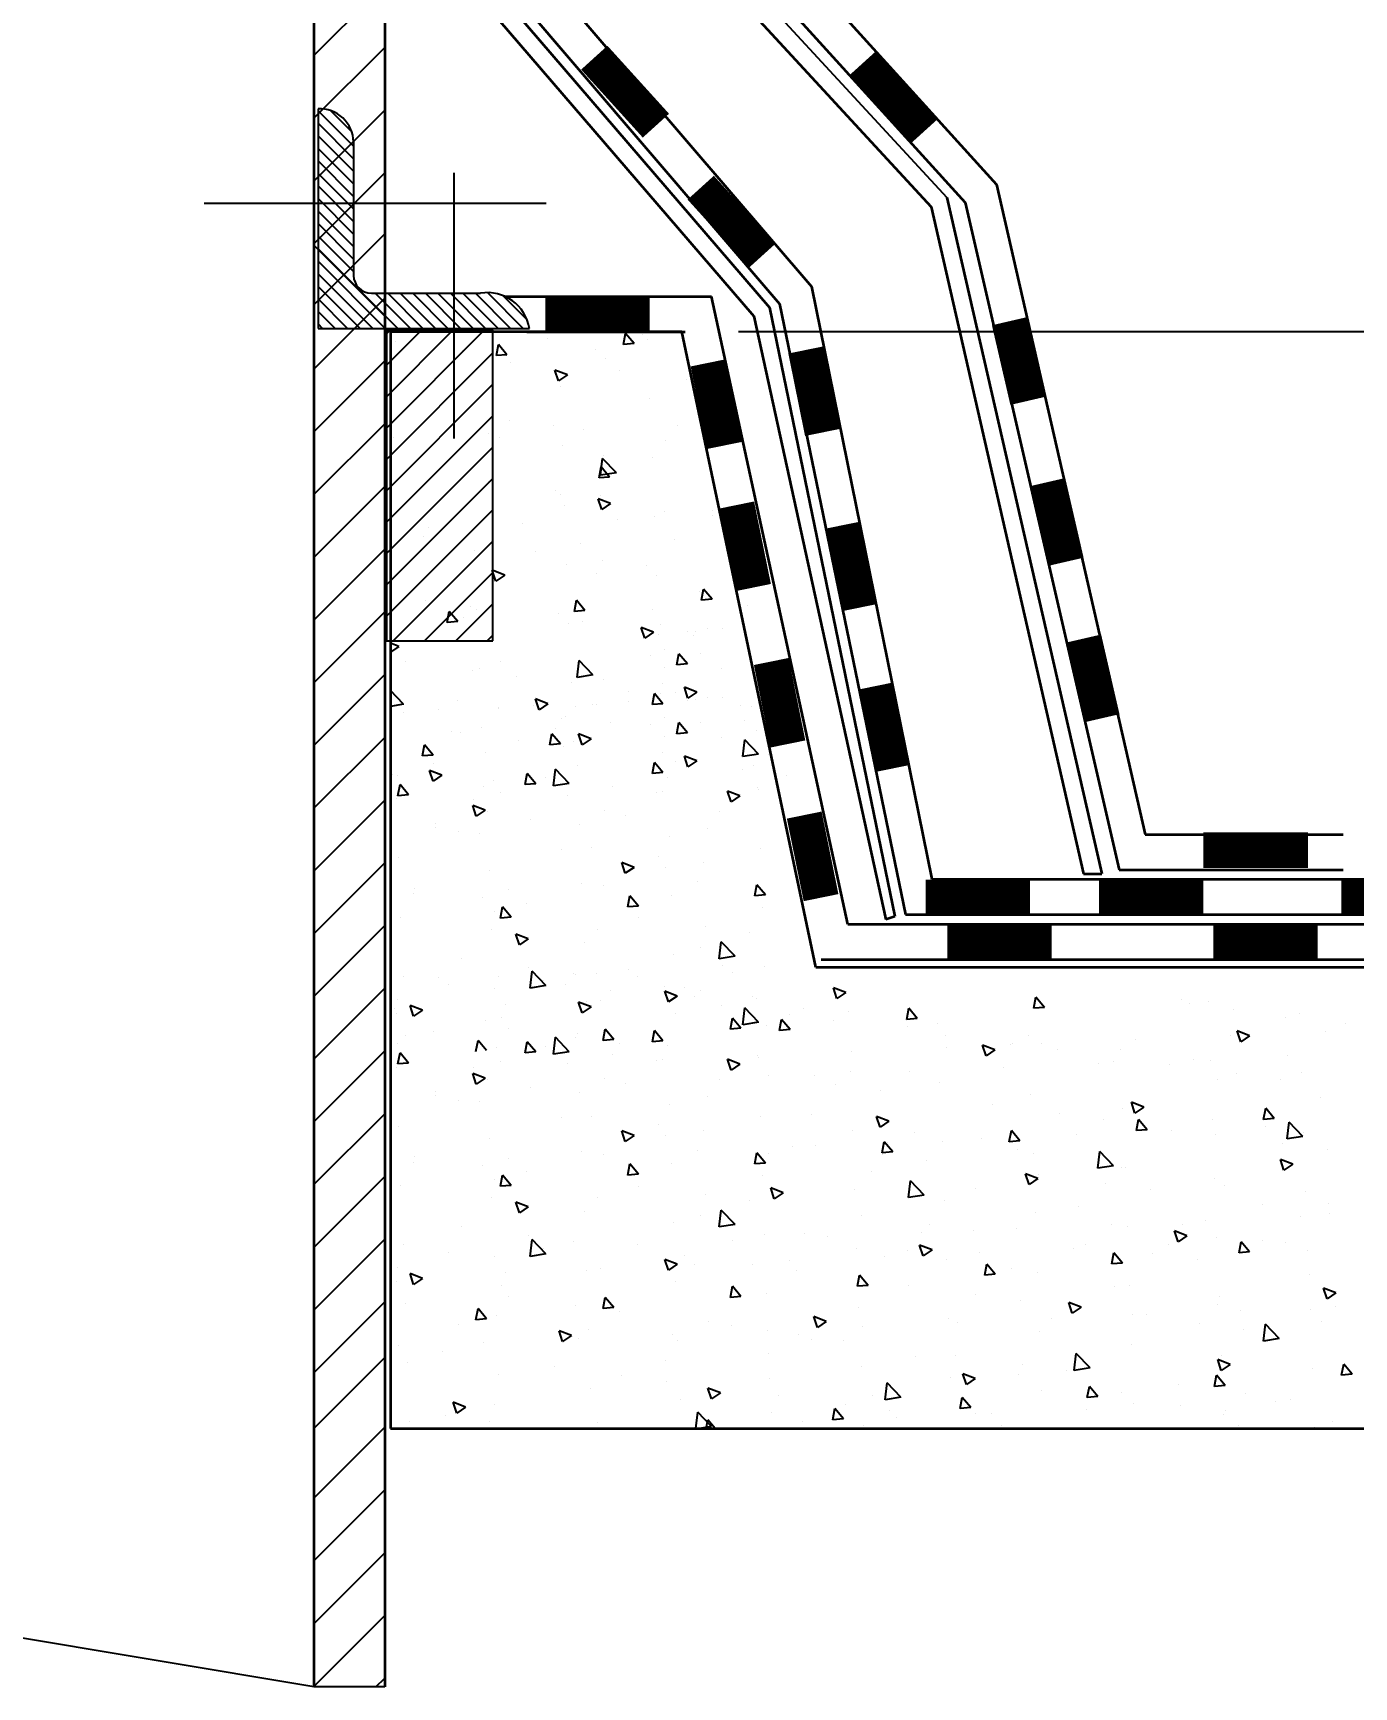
# Model space of a CAD drawing. Extents: x -730 to 2784, y 160 to 852.
# Drawn here: x -705.122 to -703.669, y 230.903 to 232.722 of the extents above; entities that cross this region are included whole.
import ezdxf

# ---------------------------------------------------------------- set-up
doc = ezdxf.new("R2010")
doc.units = 0
doc.header["$MEASUREMENT"] = 0
doc.header["$PDMODE"] = 34
doc.header["$PDSIZE"] = 0.4
doc.linetypes.add('CENTER', pattern=[50.8, 31.75, -6.35, 6.35, -6.35])
doc.layers.add('3', color=3, linetype='Continuous', lineweight=25)
doc.layers.add('5', color=5, linetype='Continuous', lineweight=35)
doc.layers.add('Duct', color=4, linetype='Continuous')
doc.layers.add('Text', color=42, linetype='Continuous')
doc.styles.get("Standard").update_dxf_attribs({"font": 'TIMES.TTF'})
doc.dimstyles.get("Standard").update_dxf_attribs({"dimtxt": 0.8, "dimasz": 0.18, "dimexe": 0.18, "dimexo": 0.0625, "dimgap": 0.09, "dimtad": 0, "dimzin": 0, "dimdsep": 46, "dimtxsty": 'Standard', "dimcen": 0.09, "dimadec": 4, "dimazin": 0, "dimtfac": 1, "dimtofl": 0, "dimtmove": 0, "dimatfit": 3, "dimfxl": 1, "dimtolj": 1, "dimtzin": 0, "dimarcsym": 0})

# ---------------------------------------------------------------- blocks, each defined once
blk = doc.blocks.new('*X241')
at = {"color": 0}
for p, q in [((471.437, 168.795), (472.437, 169.795)), ((471.49, 169.202), (472.087, 169.798)), ((471.437, 168.441), (472.437, 169.441)), ((471.437, 168.088), (472.437, 169.088)), ((471.437, 167.734), (472.437, 168.734)), ((471.437, 167.381), (472.437, 168.381)), ((471.437, 167.027), (472.437, 168.027)), ((471.437, 166.674), (472.437, 167.674)), ((471.437, 166.32), (472.437, 167.32)), ((471.437, 165.967), (472.437, 166.967)), ((471.437, 165.613), (472.437, 166.613)), ((471.437, 165.259), (472.437, 166.259)), ((470.183, 163.652), (472.437, 165.906)), ((470.536, 163.652), (472.437, 165.552)), ((470.89, 163.652), (472.437, 165.199)), ((466.548, 163.906), (467.224, 164.582)), ((466.647, 163.652), (467.647, 164.652)), ((467.001, 163.652), (468.001, 164.652)), ((467.354, 163.652), (468.354, 164.652)), ((467.708, 163.652), (468.708, 164.652)), ((468.061, 163.652), (469.061, 164.652)), ((468.415, 163.652), (469.415, 164.652)), ((468.768, 163.652), (469.768, 164.652)), ((469.122, 163.652), (470.122, 164.652)), ((469.475, 163.652), (470.475, 164.652)), ((469.829, 163.652), (470.829, 164.652)), ((471.243, 163.652), (472.437, 164.845)), ((471.597, 163.652), (472.437, 164.492)), ((471.95, 163.652), (472.437, 164.138)), ((472.304, 163.652), (472.437, 163.785))]:
    blk.add_line(p, q, dxfattribs=at)
blk = doc.blocks.new('*D281')
at = {"color": 0, "lineweight": -2}
for p, q in [((-704.3462, 232.3937), (-702.9938, 232.3937)), ((-703.1738, 232.2137), (-703.1738, 231.8745)), ((-704.1985, 231.6945), (-702.9938, 231.6945))]:
    blk.add_line(p, q, dxfattribs=at)
at = {"color": 0}
for points in [[(-703.2038, 232.2137), (-703.1438, 232.2137), (-703.1738, 232.3937)], [(-703.2038, 231.8745), (-703.1438, 231.8745), (-703.1738, 231.6945)]]:
    blk.add_solid(points, dxfattribs=at)
at = {"layer": 'DEFPOINTS', "color": 0}
for p in [(-704.4087, 232.3937), (-704.261, 231.6945), (-703.1738, 231.6945)]:
    blk.add_point(p, dxfattribs=at)
blk = doc.blocks.new('*X240')
at = {"color": 0}
for p, q in [((431.252, 160.784), (434.063, 163.595)), ((431.252, 161.668), (433.179, 163.595)), ((431.252, 162.551), (432.295, 163.595)), ((431.252, 163.435), (431.411, 163.595)), ((431.947, 160.594), (434.947, 163.595)), ((432.831, 160.594), (435.831, 163.595)), ((433.714, 160.594), (436.715, 163.595)), ((434.598, 160.594), (437.598, 163.595)), ((435.482, 160.594), (438.482, 163.595)), ((436.366, 160.594), (439.366, 163.595)), ((437.25, 160.594), (439.997, 163.342)), ((438.134, 160.594), (439.997, 162.458)), ((439.018, 160.594), (439.997, 161.574)), ((439.902, 160.594), (439.997, 160.69))]:
    blk.add_line(p, q, dxfattribs=at)

msp = doc.modelspace()

# ---------------------------------------------------------------- linework, layer by layer
at = {"color": 0}
for p, q in [((-704.8135, 232.6971), (-704.7354, 232.7752)), ((-704.8135, 232.6282), (-704.7354, 232.7062)), ((-704.8135, 232.5592), (-704.7354, 232.6372)), ((-704.8135, 232.4902), (-704.7354, 232.5682)), ((-704.8135, 232.4231), (-704.7354, 232.5011)), ((-704.7354, 232.4107), (-704.8135, 232.4887)), ((-704.8135, 232.3522), (-704.7354, 232.4303)), ((-704.7237, 232.383), (-704.7237, 232.383)), ((-704.6602, 232.3813), (-704.6602, 232.3813)), ((-704.6126, 232.3672), (-704.6104, 232.3794)), ((-704.601, 232.3682), (-704.6104, 232.3794)), ((-704.556, 232.3857), (-704.556, 232.3857)), ((-704.4727, 232.3794), (-704.4704, 232.3917)), ((-704.461, 232.3804), (-704.4727, 232.3794)), ((-704.461, 232.3804), (-704.4704, 232.3917)), ((-704.4519, 232.3901), (-704.4519, 232.3901)), ((-704.4461, 232.3853), (-704.4461, 232.3853)), ((-704.8135, 232.2833), (-704.7354, 232.3613)), ((-704.6498, 232.3733), (-704.6498, 232.3733)), ((-704.601, 232.3682), (-704.6126, 232.3672)), ((-704.601, 232.3669), (-704.601, 232.3669)), ((-704.5032, 232.3743), (-704.5032, 232.3743)), ((-704.493, 232.3639), (-704.493, 232.3639)), ((-704.7013, 232.3551), (-704.7013, 232.3551)), ((-704.5972, 232.3595), (-704.5972, 232.3595)), ((-704.5345, 232.3459), (-704.5482, 232.3512)), ((-704.5442, 232.3394), (-704.5482, 232.3512)), ((-704.5345, 232.3459), (-704.5442, 232.3394)), ((-704.4777, 232.3506), (-704.4777, 232.3506)), ((-704.5423, 232.3328), (-704.5423, 232.3328)), ((-704.4039, 232.3409), (-704.4039, 232.3409)), ((-704.4437, 232.3203), (-704.4437, 232.3203)), ((-704.8135, 232.2143), (-704.7354, 232.2923)), ((-704.5985, 232.2963), (-704.5985, 232.2963)), ((-704.5496, 232.2899), (-704.5496, 232.2899)), ((-704.413, 232.2909), (-704.413, 232.2909)), ((-704.7255, 232.2777), (-704.7255, 232.2777)), ((-704.6213, 232.2821), (-704.6213, 232.2821)), ((-704.6089, 232.2774), (-704.6089, 232.2774)), ((-704.5172, 232.2865), (-704.5172, 232.2865)), ((-704.4264, 232.2737), (-704.4264, 232.2737)), ((-704.3755, 232.2796), (-704.3803, 232.2764)), ((-704.5399, 232.2679), (-704.5399, 232.2679)), ((-704.498, 232.2356), (-704.4958, 232.2542)), ((-704.4806, 232.2383), (-704.4958, 232.2542)), ((-704.4951, 232.2579), (-704.4951, 232.2579)), ((-704.4414, 232.2554), (-704.4414, 232.2554)), ((-704.4997, 232.2327), (-704.4975, 232.2449)), ((-704.4881, 232.2337), (-704.4997, 232.2327)), ((-704.4806, 232.2383), (-704.498, 232.2356)), ((-704.4881, 232.2337), (-704.4975, 232.2449)), ((-704.8135, 232.1453), (-704.7354, 232.2233)), ((-704.621, 232.2291), (-704.621, 232.2291)), ((-704.5472, 232.2194), (-704.5472, 232.2194)), ((-704.5419, 232.215), (-704.5419, 232.215)), ((-704.5375, 232.2029), (-704.5375, 232.2029)), ((-704.4967, 232.1979), (-704.5007, 232.2097)), ((-704.487, 232.2044), (-704.5007, 232.2097)), ((-704.4983, 232.213), (-704.4983, 232.213)), ((-704.487, 232.2044), (-704.4967, 232.1979)), ((-704.5834, 232.1824), (-704.5834, 232.1824)), ((-704.4792, 232.1868), (-704.4792, 232.1868)), ((-704.439, 232.1904), (-704.439, 232.1904)), ((-704.4281, 232.1955), (-704.4281, 232.1955)), ((-704.3751, 232.1967), (-704.3751, 232.1967)), ((-704.3751, 232.1912), (-704.3751, 232.1912)), ((-704.6929, 232.1684), (-704.6929, 232.1684)), ((-704.6875, 232.178), (-704.6875, 232.178)), ((-704.4162, 232.165), (-704.4162, 232.165)), ((-704.8135, 232.0763), (-704.7354, 232.1544)), ((-704.7286, 232.1518), (-704.7286, 232.1518)), ((-704.6365, 232.1526), (-704.6365, 232.1526)), ((-704.6245, 232.1562), (-704.6245, 232.1562)), ((-704.6164, 232.1467), (-704.6164, 232.1467)), ((-704.5697, 232.1522), (-704.5697, 232.1522)), ((-704.5203, 232.1606), (-704.5203, 232.1606)), ((-704.6132, 232.1193), (-704.6171, 232.1311)), ((-704.6035, 232.1259), (-704.6171, 232.1311)), ((-704.6035, 232.1259), (-704.6132, 232.1193)), ((-704.5352, 232.138), (-704.5352, 232.138)), ((-704.5026, 232.1272), (-704.5026, 232.1272)), ((-704.4958, 232.1424), (-704.4958, 232.1424)), ((-704.447, 232.136), (-704.447, 232.136)), ((-704.4366, 232.1255), (-704.4366, 232.1255)), ((-704.3888, 232.1077), (-704.3888, 232.1077)), ((-704.3869, 232.0982), (-704.3846, 232.1104)), ((-704.3752, 232.0992), (-704.3846, 232.1104)), ((-704.6905, 232.0979), (-704.6905, 232.0979)), ((-704.6416, 232.0914), (-704.6416, 232.0914)), ((-704.5268, 232.0859), (-704.5246, 232.0981)), ((-704.5152, 232.0869), (-704.5246, 232.0981)), ((-704.3752, 232.0992), (-704.3869, 232.0982)), ((-704.3362, 232.092), (-704.3362, 232.092)), ((-704.8135, 232.0073), (-704.7354, 232.0854)), ((-704.6668, 232.0737), (-704.6645, 232.0859)), ((-704.6551, 232.0747), (-704.6668, 232.0737)), ((-704.6551, 232.0747), (-704.6645, 232.0859)), ((-704.6487, 232.0788), (-704.6487, 232.0788)), ((-704.6341, 232.0877), (-704.6341, 232.0877)), ((-704.5445, 232.0832), (-704.5445, 232.0832)), ((-704.5328, 232.073), (-704.5328, 232.073)), ((-704.5152, 232.0869), (-704.5268, 232.0859)), ((-704.5184, 232.0752), (-704.5184, 232.0752)), ((-704.4404, 232.0876), (-704.4404, 232.0876)), ((-704.4319, 232.0713), (-704.4319, 232.0713)), ((-704.4493, 232.0564), (-704.4532, 232.0682)), ((-704.4396, 232.0629), (-704.4532, 232.0682)), ((-704.4396, 232.0629), (-704.4493, 232.0564)), ((-704.4445, 232.0655), (-704.4445, 232.0655)), ((-704.4342, 232.0605), (-704.4342, 232.0605)), ((-704.4024, 232.0637), (-704.4024, 232.0637)), ((-704.3957, 232.0591), (-704.3957, 232.0591)), ((-704.3932, 232.0643), (-704.3932, 232.0643)), ((-704.3808, 232.067), (-704.3808, 232.067)), ((-704.3636, 232.0675), (-704.3636, 232.0675)), ((-704.7199, 232.0473), (-704.7292, 232.0509)), ((-704.7199, 232.0473), (-704.7292, 232.0411)), ((-704.7221, 232.0499), (-704.7221, 232.0499)), ((-704.4435, 232.0375), (-704.4435, 232.0375)), ((-704.4271, 232.0444), (-704.4271, 232.0444)), ((-704.4139, 232.0271), (-704.4117, 232.0394)), ((-704.4023, 232.0282), (-704.4117, 232.0394)), ((-704.3882, 232.0393), (-704.3882, 232.0393)), ((-704.3341, 232.0468), (-704.3341, 232.0468)), ((-704.8135, 231.9384), (-704.7354, 232.0164)), ((-704.713, 232.0306), (-704.713, 232.0306)), ((-704.6391, 232.0209), (-704.6391, 232.0209)), ((-704.6317, 232.0227), (-704.6317, 232.0227)), ((-704.6083, 232.0303), (-704.6083, 232.0303)), ((-704.5238, 232.0133), (-704.5217, 232.0318)), ((-704.5065, 232.016), (-704.5238, 232.0133)), ((-704.5065, 232.016), (-704.5217, 232.0318)), ((-704.4275, 232.0242), (-704.4275, 232.0242)), ((-704.4023, 232.0282), (-704.4139, 232.0271)), ((-704.3644, 232.0231), (-704.3644, 232.0231)), ((-704.7147, 231.9837), (-704.7292, 231.9988)), ((-704.5903, 232.0145), (-704.5903, 232.0145)), ((-704.5304, 232.0081), (-704.5304, 232.0081)), ((-704.4945, 232.0108), (-704.4945, 232.0108)), ((-704.4671, 231.9983), (-704.4671, 231.9983)), ((-704.4295, 232.0064), (-704.4295, 232.0064)), ((-704.3921, 231.9972), (-704.4057, 232.0024)), ((-704.4018, 231.9906), (-704.4057, 232.0024)), ((-704.7147, 231.9837), (-704.7292, 231.9814)), ((-704.6551, 231.9875), (-704.6551, 231.9875)), ((-704.6107, 231.9791), (-704.6107, 231.9791)), ((-704.6104, 231.9797), (-704.6104, 231.9797)), ((-704.5719, 231.9829), (-704.5719, 231.9829)), ((-704.5657, 231.9778), (-704.5697, 231.9896)), ((-704.556, 231.9844), (-704.5697, 231.9896)), ((-704.556, 231.9844), (-704.5657, 231.9778)), ((-704.5257, 231.9812), (-704.5257, 231.9812)), ((-704.5065, 231.9835), (-704.5065, 231.9835)), ((-704.502, 231.9831), (-704.502, 231.9831)), ((-704.4677, 231.9873), (-704.4677, 231.9873)), ((-704.441, 231.9834), (-704.4388, 231.9956)), ((-704.4294, 231.9844), (-704.441, 231.9834)), ((-704.4294, 231.9844), (-704.4388, 231.9956)), ((-704.4319, 231.9956), (-704.4319, 231.9956)), ((-704.4157, 231.997), (-704.4157, 231.997)), ((-704.4024, 231.9879), (-704.4024, 231.9879)), ((-704.3921, 231.9972), (-704.4018, 231.9906)), ((-704.3932, 231.9885), (-704.3932, 231.9885)), ((-704.3808, 231.9913), (-704.3808, 231.9913)), ((-704.3636, 231.9917), (-704.3636, 231.9917)), ((-704.3443, 231.9821), (-704.3443, 231.9821)), ((-704.3317, 231.9818), (-704.3317, 231.9818)), ((-704.2982, 231.9923), (-704.2982, 231.9923)), ((-704.7148, 231.9747), (-704.7148, 231.9747)), ((-704.676, 231.9785), (-704.676, 231.9785)), ((-704.5413, 231.968), (-704.5413, 231.968)), ((-704.5365, 231.97), (-704.5365, 231.97)), ((-704.4876, 231.9636), (-704.4876, 231.9636)), ((-704.4435, 231.9617), (-704.4435, 231.9617)), ((-704.4271, 231.9687), (-704.4271, 231.9687)), ((-704.4139, 231.9514), (-704.4117, 231.9636)), ((-704.4023, 231.9524), (-704.4117, 231.9636)), ((-704.3882, 231.9636), (-704.3882, 231.9636)), ((-704.3394, 231.9661), (-704.3394, 231.9661)), ((-704.8135, 231.8694), (-704.7354, 231.9474)), ((-704.6617, 231.9537), (-704.6617, 231.9537)), ((-704.6518, 231.9529), (-704.6518, 231.9529)), ((-704.6294, 231.9578), (-704.6294, 231.9578)), ((-704.5878, 231.944), (-704.5878, 231.944)), ((-704.5539, 231.9392), (-704.5516, 231.9514)), ((-704.5422, 231.9402), (-704.5516, 231.9514)), ((-704.5477, 231.9573), (-704.5477, 231.9573)), ((-704.528, 231.9431), (-704.528, 231.9431)), ((-704.5182, 231.9393), (-704.5222, 231.9511)), ((-704.5085, 231.9459), (-704.5222, 231.9511)), ((-704.5085, 231.9459), (-704.5182, 231.9393)), ((-704.4275, 231.9484), (-704.4275, 231.9484)), ((-704.4023, 231.9524), (-704.4139, 231.9514)), ((-704.3644, 231.9473), (-704.3644, 231.9473)), ((-704.3415, 231.9262), (-704.3393, 231.9447)), ((-704.3241, 231.9289), (-704.3393, 231.9447)), ((-704.3269, 231.9549), (-704.3269, 231.9549)), ((-704.6938, 231.9269), (-704.6916, 231.9391)), ((-704.6822, 231.9279), (-704.6938, 231.9269)), ((-704.6822, 231.9279), (-704.6916, 231.9391)), ((-704.6246, 231.9308), (-704.6246, 231.9308)), ((-704.5422, 231.9402), (-704.5539, 231.9392)), ((-704.539, 231.9375), (-704.539, 231.9375)), ((-704.4295, 231.9306), (-704.4295, 231.9306)), ((-704.4018, 231.9149), (-704.4057, 231.9267)), ((-704.3921, 231.9215), (-704.4057, 231.9267)), ((-704.3241, 231.9289), (-704.3415, 231.9262)), ((-704.3137, 231.9289), (-704.3137, 231.9289)), ((-704.7272, 231.9065), (-704.7272, 231.9065)), ((-704.6822, 231.8993), (-704.6861, 231.9111)), ((-704.6725, 231.9058), (-704.6861, 231.9111)), ((-704.6823, 231.919), (-704.6823, 231.919)), ((-704.581, 231.8954), (-704.5787, 231.9076)), ((-704.5693, 231.8964), (-704.5787, 231.9076)), ((-704.5497, 231.8939), (-704.5476, 231.9124)), ((-704.5324, 231.8966), (-704.5476, 231.9124)), ((-704.5233, 231.9162), (-704.5233, 231.9162)), ((-704.441, 231.9076), (-704.4388, 231.9199)), ((-704.4294, 231.9086), (-704.441, 231.9076)), ((-704.4294, 231.9086), (-704.4388, 231.9199)), ((-704.4157, 231.9213), (-704.4157, 231.9213)), ((-704.3921, 231.9215), (-704.4018, 231.9149)), ((-704.3418, 231.9116), (-704.3418, 231.9116)), ((-704.3293, 231.9169), (-704.3293, 231.9169)), ((-704.7215, 231.9058), (-704.7215, 231.9058)), ((-704.7209, 231.8831), (-704.7186, 231.8954)), ((-704.7092, 231.8842), (-704.7186, 231.8954)), ((-704.6725, 231.9058), (-704.6822, 231.8993)), ((-704.627, 231.8928), (-704.627, 231.8928)), ((-704.6158, 231.8997), (-704.6158, 231.8997)), ((-704.5693, 231.8964), (-704.581, 231.8954)), ((-704.559, 231.9028), (-704.559, 231.9028)), ((-704.5324, 231.8966), (-704.5497, 231.8939)), ((-704.4851, 231.893), (-704.4851, 231.893)), ((-704.4247, 231.9037), (-704.4247, 231.9037)), ((-704.3543, 231.8764), (-704.3583, 231.8882)), ((-704.3446, 231.883), (-704.3583, 231.8882)), ((-704.3256, 231.892), (-704.3256, 231.892)), ((-704.3246, 231.89), (-704.3246, 231.89)), ((-704.293, 231.9052), (-704.293, 231.9052)), ((-704.8135, 231.8004), (-704.7354, 231.8784)), ((-704.7224, 231.8796), (-704.7224, 231.8796)), ((-704.7092, 231.8842), (-704.7209, 231.8831)), ((-704.6347, 231.8608), (-704.6387, 231.8726)), ((-704.625, 231.8673), (-704.6387, 231.8726)), ((-704.638, 231.8788), (-704.638, 231.8788)), ((-704.6077, 231.8862), (-704.6077, 231.8862)), ((-704.5339, 231.8832), (-704.5339, 231.8832)), ((-704.4363, 231.8866), (-704.4363, 231.8866)), ((-704.4297, 231.8876), (-704.4297, 231.8876)), ((-704.3446, 231.883), (-704.3543, 231.8764)), ((-704.6792, 231.8526), (-704.6792, 231.8526)), ((-704.625, 231.8673), (-704.6347, 231.8608)), ((-704.6223, 231.8659), (-704.6223, 231.8659)), ((-704.575, 231.857), (-704.575, 231.857)), ((-704.494, 231.8667), (-704.494, 231.8667)), ((-704.4709, 231.8614), (-704.4709, 231.8614)), ((-704.3667, 231.8658), (-704.3667, 231.8658)), ((-704.6798, 231.8485), (-704.6798, 231.8485)), ((-704.6545, 231.8434), (-704.6545, 231.8434)), ((-704.6309, 231.842), (-704.6309, 231.842)), ((-704.5209, 231.8513), (-704.5209, 231.8513)), ((-704.4224, 231.8388), (-704.4224, 231.8388)), ((-704.3802, 231.8472), (-704.3802, 231.8472)), ((-704.5407, 231.8239), (-704.5407, 231.8239)), ((-704.5077, 231.8258), (-704.5077, 231.8258)), ((-704.4338, 231.8161), (-704.4338, 231.8161)), ((-704.3222, 231.825), (-704.3222, 231.825)), ((-704.8135, 231.7314), (-704.7354, 231.8095)), ((-704.7201, 231.8147), (-704.7201, 231.8147)), ((-704.6199, 231.8009), (-704.6199, 231.8009)), ((-704.4708, 231.7979), (-704.4747, 231.8097)), ((-704.4611, 231.8044), (-704.4747, 231.8097)), ((-704.4611, 231.8044), (-704.4708, 231.7979)), ((-704.4269, 231.8043), (-704.4269, 231.8043)), ((-704.385, 231.8097), (-704.385, 231.8097)), ((-704.7023, 231.7812), (-704.7023, 231.7812)), ((-704.5992, 231.7797), (-704.5992, 231.7797)), ((-704.5186, 231.7863), (-704.5186, 231.7863)), ((-704.4951, 231.7841), (-704.4951, 231.7841)), ((-704.3909, 231.7885), (-704.3909, 231.7885)), ((-704.3281, 231.7731), (-704.3259, 231.7853)), ((-704.3165, 231.7741), (-704.3259, 231.7853)), ((-704.7034, 231.7753), (-704.7034, 231.7753)), ((-704.6284, 231.7715), (-704.6284, 231.7715)), ((-704.608, 231.7486), (-704.6058, 231.7609)), ((-704.5964, 231.7496), (-704.6058, 231.7609)), ((-704.5796, 231.7651), (-704.5796, 231.7651)), ((-704.4681, 231.7609), (-704.4658, 231.7731)), ((-704.4564, 231.7619), (-704.4681, 231.7609)), ((-704.4564, 231.7619), (-704.4658, 231.7731)), ((-704.42, 231.7738), (-704.42, 231.7738)), ((-704.3165, 231.7741), (-704.3281, 231.7731)), ((-704.7177, 231.7497), (-704.7177, 231.7497)), ((-704.6152, 231.7556), (-704.6152, 231.7556)), ((-704.5964, 231.7496), (-704.608, 231.7486)), ((-704.4564, 231.7489), (-704.4564, 231.7489)), ((-704.3198, 231.7601), (-704.3198, 231.7601)), ((-704.8135, 231.6624), (-704.7354, 231.7405)), ((-704.6175, 231.736), (-704.6175, 231.736)), ((-704.5872, 231.7193), (-704.5912, 231.7311)), ((-704.5775, 231.7259), (-704.5912, 231.7311)), ((-704.5775, 231.7259), (-704.5872, 231.7193)), ((-704.5014, 231.7361), (-704.5014, 231.7361)), ((-704.3825, 231.7391), (-704.3825, 231.7391)), ((-704.3337, 231.7327), (-704.3337, 231.7327)), ((-704.5162, 231.7214), (-704.5162, 231.7214)), ((-704.4176, 231.7089), (-704.4176, 231.7089)), ((-704.3877, 231.7165), (-704.3877, 231.7165)), ((-704.3674, 231.7039), (-704.3652, 231.7224)), ((-704.35, 231.7066), (-704.3674, 231.7039)), ((-704.35, 231.7066), (-704.3652, 231.7224)), ((-704.651, 231.7043), (-704.651, 231.7043)), ((-704.5771, 231.6946), (-704.5771, 231.6946)), ((-704.5756, 231.6716), (-704.5734, 231.6901)), ((-704.5582, 231.6743), (-704.5734, 231.6901)), ((-704.5719, 231.688), (-704.5719, 231.688)), ((-704.5283, 231.6881), (-704.5283, 231.6881)), ((-704.502, 231.6882), (-704.502, 231.6882)), ((-704.4677, 231.6924), (-704.4677, 231.6924)), ((-704.3636, 231.6968), (-704.3636, 231.6968)), ((-704.3529, 231.6888), (-704.3529, 231.6888)), ((-704.3175, 231.6951), (-704.3175, 231.6951)), ((-704.8135, 231.5935), (-704.7354, 231.6715)), ((-704.7153, 231.6848), (-704.7153, 231.6848)), ((-704.676, 231.6836), (-704.676, 231.6836)), ((-704.6654, 231.6756), (-704.6654, 231.6756)), ((-704.6151, 231.671), (-704.6151, 231.671)), ((-704.6104, 231.6848), (-704.6104, 231.6848)), ((-704.5582, 231.6743), (-704.5756, 231.6716)), ((-704.5612, 231.68), (-704.5612, 231.68)), ((-704.5365, 231.6751), (-704.5365, 231.6751)), ((-704.5257, 231.6862), (-704.5257, 231.6862)), ((-704.4571, 231.6844), (-704.4571, 231.6844)), ((-704.4271, 231.6737), (-704.4271, 231.6737)), ((-704.4051, 231.6719), (-704.4051, 231.6719)), ((-704.2281, 231.6666), (-704.2418, 231.6718)), ((-704.2379, 231.66), (-704.2418, 231.6718)), ((-704.7209, 231.6587), (-704.7209, 231.6587)), ((-704.7037, 231.6408), (-704.7076, 231.6526)), ((-704.694, 231.6473), (-704.7076, 231.6526)), ((-704.6024, 231.6538), (-704.6024, 231.6538)), ((-704.5085, 231.651), (-704.5222, 231.6562)), ((-704.5182, 231.6444), (-704.5222, 231.6562)), ((-704.5138, 231.6564), (-704.5138, 231.6564)), ((-704.4982, 231.6582), (-704.4982, 231.6582)), ((-704.4876, 231.6686), (-704.4876, 231.6686)), ((-704.4233, 231.6564), (-704.4273, 231.6682)), ((-704.4136, 231.6629), (-704.4273, 231.6682)), ((-704.4136, 231.6629), (-704.4233, 231.6564)), ((-704.3941, 231.6626), (-704.3941, 231.6626)), ((-704.3882, 231.6687), (-704.3882, 231.6687)), ((-704.3644, 231.6524), (-704.3644, 231.6524)), ((-704.3312, 231.6622), (-704.3312, 231.6622)), ((-704.3269, 231.66), (-704.3269, 231.66)), ((-704.2281, 231.6666), (-704.2379, 231.66)), ((-704.0212, 231.6494), (-704.0189, 231.6616)), ((-704.0095, 231.6504), (-704.0189, 231.6616)), ((-703.8586, 231.6588), (-703.8586, 231.6588)), ((-703.8499, 231.6549), (-703.8499, 231.6549)), ((-703.8294, 231.657), (-703.8294, 231.657)), ((-704.7248, 231.6496), (-704.7248, 231.6496)), ((-704.7229, 231.6436), (-704.7229, 231.6436)), ((-704.7065, 231.6494), (-704.7065, 231.6494)), ((-704.694, 231.6473), (-704.7037, 231.6408)), ((-704.6246, 231.6359), (-704.6246, 231.6359)), ((-704.6072, 231.6392), (-704.6072, 231.6392)), ((-704.5085, 231.651), (-704.5182, 231.6444)), ((-704.4153, 231.6439), (-704.4153, 231.6439)), ((-704.3552, 231.6264), (-704.353, 231.6386)), ((-704.3436, 231.6274), (-704.353, 231.6386)), ((-704.3415, 231.6313), (-704.3393, 231.6498)), ((-704.3241, 231.634), (-704.3415, 231.6313)), ((-704.3241, 231.634), (-704.3393, 231.6498)), ((-704.3011, 231.6249), (-704.2988, 231.6372)), ((-704.2894, 231.626), (-704.2988, 231.6372)), ((-704.2905, 231.6427), (-704.2905, 231.6427)), ((-704.2745, 231.6491), (-704.2745, 231.6491)), ((-704.2417, 231.6362), (-704.2417, 231.6362)), ((-704.2256, 231.6454), (-704.2256, 231.6454)), ((-704.1611, 231.6372), (-704.1589, 231.6494)), ((-704.1495, 231.6382), (-704.1611, 231.6372)), ((-704.1495, 231.6382), (-704.1589, 231.6494)), ((-704.0095, 231.6504), (-704.0212, 231.6494)), ((-703.8011, 231.6484), (-703.8011, 231.6484)), ((-703.7448, 231.6393), (-703.7448, 231.6393)), ((-703.7292, 231.6432), (-703.7292, 231.6432)), ((-704.7129, 231.6198), (-704.7129, 231.6198)), ((-704.6823, 231.624), (-704.6823, 231.624)), ((-704.5997, 231.6273), (-704.5997, 231.6273)), ((-704.5497, 231.599), (-704.5476, 231.6175)), ((-704.5324, 231.6017), (-704.5476, 231.6175)), ((-704.5258, 231.6176), (-704.5258, 231.6176)), ((-704.5233, 231.6213), (-704.5233, 231.6213)), ((-704.4952, 231.6141), (-704.4929, 231.6263)), ((-704.4934, 231.6197), (-704.4934, 231.6197)), ((-704.4835, 231.6151), (-704.4929, 231.6263)), ((-704.441, 231.6127), (-704.4388, 231.6249)), ((-704.4294, 231.6137), (-704.4388, 231.6249)), ((-704.3436, 231.6274), (-704.3552, 231.6264)), ((-704.3151, 231.6302), (-704.3151, 231.6302)), ((-704.2894, 231.626), (-704.3011, 231.6249)), ((-704.1607, 231.6296), (-704.1607, 231.6296)), ((-704.1271, 231.6329), (-704.1271, 231.6329)), ((-704.1185, 231.62), (-704.1185, 231.62)), ((-704.0269, 231.6191), (-704.0269, 231.6191)), ((-703.8048, 231.6191), (-703.8048, 231.6191)), ((-703.7838, 231.6193), (-703.7975, 231.6245)), ((-703.7935, 231.6127), (-703.7975, 231.6245)), ((-703.7838, 231.6193), (-703.7935, 231.6127)), ((-703.7007, 231.6235), (-703.7007, 231.6235)), ((-703.6779, 231.6322), (-703.6779, 231.6322)), ((-704.8135, 231.5245), (-704.7354, 231.6025)), ((-704.7215, 231.6108), (-704.7215, 231.6108)), ((-704.7209, 231.5882), (-704.7186, 231.6004)), ((-704.7092, 231.5892), (-704.7186, 231.6004)), ((-704.6351, 231.6019), (-704.6328, 231.6141)), ((-704.6234, 231.6029), (-704.6328, 231.6141)), ((-704.6128, 231.6061), (-704.6128, 231.6061)), ((-704.581, 231.6004), (-704.5787, 231.6127)), ((-704.5693, 231.6015), (-704.581, 231.6004)), ((-704.5693, 231.6015), (-704.5787, 231.6127)), ((-704.559, 231.6078), (-704.559, 231.6078)), ((-704.5324, 231.6017), (-704.5497, 231.599)), ((-704.4835, 231.6151), (-704.4952, 231.6141)), ((-704.4851, 231.5981), (-704.4851, 231.5981)), ((-704.477, 231.6112), (-704.477, 231.6112)), ((-704.4294, 231.6137), (-704.441, 231.6127)), ((-704.4247, 231.6088), (-704.4247, 231.6088)), ((-704.3256, 231.5971), (-704.3256, 231.5971)), ((-704.2214, 231.6015), (-704.2214, 231.6015)), ((-704.1173, 231.6059), (-704.1173, 231.6059)), ((-704.0642, 231.6037), (-704.0779, 231.6089)), ((-704.0739, 231.5971), (-704.0779, 231.6089)), ((-704.0642, 231.6037), (-704.0739, 231.5971)), ((-704.0469, 231.6101), (-704.0469, 231.6101)), ((-704.0446, 231.6103), (-704.0446, 231.6103)), ((-704.0131, 231.6103), (-704.0131, 231.6103)), ((-703.9957, 231.6039), (-703.9957, 231.6039)), ((-703.9256, 231.6045), (-703.9256, 231.6045)), ((-703.909, 231.6147), (-703.909, 231.6147)), ((-703.7418, 231.5973), (-703.7418, 231.5973)), ((-704.7224, 231.5847), (-704.7224, 231.5847)), ((-704.7092, 231.5892), (-704.7209, 231.5882)), ((-704.638, 231.5839), (-704.638, 231.5839)), ((-704.6077, 231.5913), (-704.6077, 231.5913)), ((-704.5339, 231.5883), (-704.5339, 231.5883)), ((-704.4363, 231.5917), (-704.4363, 231.5917)), ((-704.4297, 231.5927), (-704.4297, 231.5927)), ((-704.3446, 231.588), (-704.3583, 231.5933)), ((-704.3543, 231.5815), (-704.3583, 231.5933)), ((-704.3446, 231.588), (-704.3543, 231.5815)), ((-704.3246, 231.595), (-704.3246, 231.595)), ((-704.2232, 231.5804), (-704.2232, 231.5804)), ((-704.1584, 231.5797), (-704.1584, 231.5797)), ((-704.0543, 231.5841), (-704.0543, 231.5841)), ((-703.9501, 231.5885), (-703.9501, 231.5885)), ((-703.9331, 231.5905), (-703.9331, 231.5905)), ((-703.8725, 231.5876), (-703.8725, 231.5876)), ((-703.846, 231.5929), (-703.846, 231.5929)), ((-703.827, 231.592), (-703.827, 231.592)), ((-704.6347, 231.5659), (-704.6387, 231.5776)), ((-704.625, 231.5724), (-704.6387, 231.5776)), ((-704.625, 231.5724), (-704.6347, 231.5659)), ((-704.6223, 231.5709), (-704.6223, 231.5709)), ((-704.575, 231.5621), (-704.575, 231.5621)), ((-704.494, 231.5718), (-704.494, 231.5718)), ((-704.4709, 231.5665), (-704.4709, 231.5665)), ((-704.3667, 231.5709), (-704.3667, 231.5709)), ((-704.3131, 231.5754), (-704.3131, 231.5754)), ((-704.2626, 231.5753), (-704.2626, 231.5753)), ((-704.2392, 231.5657), (-704.2392, 231.5657)), ((-704.1247, 231.5679), (-704.1247, 231.5679)), ((-703.8193, 231.571), (-703.8193, 231.571)), ((-703.7986, 231.5779), (-703.7986, 231.5779)), ((-703.7498, 231.5715), (-703.7498, 231.5715)), ((-703.7268, 231.5783), (-703.7268, 231.5783)), ((-704.6798, 231.5535), (-704.6798, 231.5535)), ((-704.6792, 231.5577), (-704.6792, 231.5577)), ((-704.6545, 231.5485), (-704.6545, 231.5485)), ((-704.6309, 231.5471), (-704.6309, 231.5471)), ((-704.5209, 231.5563), (-704.5209, 231.5563)), ((-704.4224, 231.5438), (-704.4224, 231.5438)), ((-704.3802, 231.5522), (-704.3802, 231.5522)), ((-704.1904, 231.5593), (-704.1904, 231.5593)), ((-704.0671, 231.5431), (-704.0671, 231.5431)), ((-704.0245, 231.5542), (-704.0245, 231.5542)), ((-703.9003, 231.5407), (-703.9139, 231.546)), ((-703.91, 231.5342), (-703.9139, 231.546)), ((-703.7055, 231.5515), (-703.7055, 231.5515)), ((-704.8135, 231.4555), (-704.7354, 231.5335)), ((-704.5407, 231.5289), (-704.5407, 231.5289)), ((-704.5077, 231.5309), (-704.5077, 231.5309)), ((-704.3222, 231.5301), (-704.3222, 231.5301)), ((-704.2664, 231.5327), (-704.2664, 231.5327)), ((-704.1807, 231.5251), (-704.1943, 231.5303)), ((-704.1904, 231.5186), (-704.1943, 231.5303)), ((-704.1807, 231.5251), (-704.1904, 231.5186)), ((-703.9932, 231.5333), (-703.9932, 231.5333)), ((-703.9444, 231.5269), (-703.9444, 231.5269)), ((-703.9232, 231.5396), (-703.9232, 231.5396)), ((-703.9003, 231.5407), (-703.91, 231.5342)), ((-703.9083, 231.5149), (-703.9061, 231.5271)), ((-703.8967, 231.5159), (-703.9061, 231.5271)), ((-703.8246, 231.5271), (-703.8246, 231.5271)), ((-703.7684, 231.5272), (-703.7661, 231.5394)), ((-703.7567, 231.5282), (-703.7684, 231.5272)), ((-703.7567, 231.5282), (-703.7661, 231.5394)), ((-703.7427, 231.5058), (-703.7405, 231.5243)), ((-703.7253, 231.5085), (-703.7405, 231.5243)), ((-704.7201, 231.5197), (-704.7201, 231.5197)), ((-704.4611, 231.5095), (-704.4747, 231.5147)), ((-704.4708, 231.5029), (-704.4747, 231.5147)), ((-704.4611, 231.5095), (-704.4708, 231.5029)), ((-704.4338, 231.5211), (-704.4338, 231.5211)), ((-704.4269, 231.5094), (-704.4269, 231.5094)), ((-704.385, 231.5147), (-704.385, 231.5147)), ((-704.2209, 231.5155), (-704.2209, 231.5155)), ((-704.1526, 231.5132), (-704.1526, 231.5132)), ((-704.0785, 231.5067), (-704.0785, 231.5067)), ((-704.0483, 231.5027), (-704.046, 231.5149)), ((-704.0366, 231.5037), (-704.046, 231.5149)), ((-703.9743, 231.5111), (-703.9743, 231.5111)), ((-703.8967, 231.5159), (-703.9083, 231.5149)), ((-703.8702, 231.5155), (-703.8702, 231.5155)), ((-703.8212, 231.5107), (-703.8212, 231.5107)), ((-703.766, 231.5199), (-703.766, 231.5199)), ((-703.7253, 231.5085), (-703.7427, 231.5058)), ((-703.7245, 231.5133), (-703.7245, 231.5133)), ((-704.6199, 231.506), (-704.6199, 231.506)), ((-704.5186, 231.4914), (-704.5186, 231.4914)), ((-704.4951, 231.4891), (-704.4951, 231.4891)), ((-704.3909, 231.4935), (-704.3909, 231.4935)), ((-704.3281, 231.4782), (-704.3259, 231.4904)), ((-704.3165, 231.4792), (-704.3259, 231.4904)), ((-704.3131, 231.4899), (-704.3131, 231.4899)), ((-704.2868, 231.4979), (-704.2868, 231.4979)), ((-704.2618, 231.4985), (-704.2618, 231.4985)), ((-704.1882, 231.4904), (-704.186, 231.5027)), ((-704.1765, 231.4914), (-704.1882, 231.4904)), ((-704.1879, 231.4888), (-704.1879, 231.4888)), ((-704.1765, 231.4914), (-704.186, 231.5027)), ((-704.1826, 231.5023), (-704.1826, 231.5023)), ((-704.1223, 231.503), (-704.1223, 231.503)), ((-704.0366, 231.5037), (-704.0483, 231.5027)), ((-704.0388, 231.4937), (-704.0388, 231.4937)), ((-704.0221, 231.4892), (-704.0221, 231.4892)), ((-703.9509, 231.4735), (-703.9488, 231.492)), ((-703.9336, 231.4762), (-703.9488, 231.492)), ((-703.7473, 231.501), (-703.7473, 231.501)), ((-703.6984, 231.4945), (-703.6984, 231.4945)), ((-704.729, 231.4802), (-704.729, 231.4802)), ((-704.7034, 231.4803), (-704.7034, 231.4803)), ((-704.7023, 231.4863), (-704.7023, 231.4863)), ((-704.6284, 231.4766), (-704.6284, 231.4766)), ((-704.5992, 231.4847), (-704.5992, 231.4847)), ((-704.5796, 231.4701), (-704.5796, 231.4701)), ((-704.4681, 231.4659), (-704.4658, 231.4782)), ((-704.4564, 231.467), (-704.4658, 231.4782)), ((-704.42, 231.4789), (-704.42, 231.4789)), ((-704.3165, 231.4792), (-704.3281, 231.4782)), ((-704.1994, 231.4703), (-704.1994, 231.4703)), ((-704.139, 231.4823), (-704.139, 231.4823)), ((-703.9336, 231.4762), (-703.9509, 231.4735)), ((-703.925, 231.4741), (-703.925, 231.4741)), ((-703.9208, 231.4746), (-703.9208, 231.4746)), ((-703.7364, 231.4778), (-703.75, 231.483)), ((-703.7461, 231.4713), (-703.75, 231.483)), ((-703.7364, 231.4778), (-703.7461, 231.4713)), ((-704.8135, 231.3865), (-704.7354, 231.4646)), ((-704.7177, 231.4548), (-704.7177, 231.4548)), ((-704.6152, 231.4607), (-704.6152, 231.4607)), ((-704.608, 231.4537), (-704.6058, 231.4659)), ((-704.5964, 231.4547), (-704.608, 231.4537)), ((-704.5964, 231.4547), (-704.6058, 231.4659)), ((-704.4564, 231.467), (-704.4681, 231.4659)), ((-704.4564, 231.4539), (-704.4564, 231.4539)), ((-704.3198, 231.4651), (-704.3198, 231.4651)), ((-704.2971, 231.4465), (-704.3108, 231.4518)), ((-704.3068, 231.44), (-704.3108, 231.4518)), ((-704.1591, 231.4412), (-704.157, 231.4597)), ((-704.1418, 231.4439), (-704.157, 231.4597)), ((-704.0167, 231.4622), (-704.0304, 231.4674)), ((-704.0264, 231.4556), (-704.0304, 231.4674)), ((-704.0167, 231.4622), (-704.0265, 231.4556)), ((-704.0158, 231.4661), (-704.0158, 231.4661)), ((-703.9419, 231.4564), (-703.9419, 231.4564)), ((-703.8223, 231.4621), (-703.8223, 231.4621)), ((-703.8113, 231.4546), (-703.8113, 231.4546)), ((-704.6175, 231.441), (-704.6175, 231.441)), ((-704.5775, 231.4309), (-704.5912, 231.4362)), ((-704.5872, 231.4244), (-704.5912, 231.4362)), ((-704.5014, 231.4411), (-704.5014, 231.4411)), ((-704.3825, 231.4442), (-704.3825, 231.4442)), ((-704.3337, 231.4378), (-704.3337, 231.4378)), ((-704.2971, 231.4465), (-704.3068, 231.44)), ((-704.2185, 231.4505), (-704.2185, 231.4505)), ((-704.1418, 231.4439), (-704.1591, 231.4412)), ((-704.1199, 231.438), (-704.1199, 231.438)), ((-704.0856, 231.4508), (-704.0856, 231.4508)), ((-703.8931, 231.45), (-703.8931, 231.45)), ((-703.7699, 231.4337), (-703.7699, 231.4337)), ((-703.7221, 231.4484), (-703.7221, 231.4484)), ((-703.6975, 231.4351), (-703.6975, 231.4351)), ((-704.5775, 231.4309), (-704.5872, 231.4244)), ((-704.5162, 231.4264), (-704.5162, 231.4264)), ((-704.3877, 231.4216), (-704.3877, 231.4216)), ((-704.3674, 231.4089), (-704.3652, 231.4275)), ((-704.35, 231.4116), (-704.3652, 231.4275)), ((-704.2104, 231.4215), (-704.2104, 231.4215)), ((-704.0198, 231.4243), (-704.0198, 231.4243)), ((-703.9718, 231.4313), (-703.9718, 231.4313)), ((-703.8322, 231.4158), (-703.8322, 231.4158)), ((-703.728, 231.4202), (-703.728, 231.4202)), ((-703.696, 231.424), (-703.696, 231.424)), ((-704.651, 231.4094), (-704.651, 231.4094)), ((-704.5771, 231.3996), (-704.5771, 231.3996)), ((-704.4176, 231.4139), (-704.4176, 231.4139)), ((-704.35, 231.4116), (-704.3674, 231.4089)), ((-704.3175, 231.4002), (-704.3175, 231.4002)), ((-704.2739, 231.4021), (-704.2739, 231.4021)), ((-704.2488, 231.3982), (-704.2488, 231.3982)), ((-704.1446, 231.4026), (-704.1446, 231.4026)), ((-704.1365, 231.4118), (-704.1365, 231.4118)), ((-704.0877, 231.4054), (-704.0877, 231.4054)), ((-704.0405, 231.407), (-704.0405, 231.407)), ((-703.9363, 231.4114), (-703.9363, 231.4114)), ((-703.9184, 231.4097), (-703.9184, 231.4097)), ((-703.8528, 231.3992), (-703.8665, 231.4045)), ((-703.8625, 231.3927), (-703.8665, 231.4045)), ((-703.8528, 231.3992), (-703.8625, 231.3927)), ((-703.858, 231.4118), (-703.858, 231.4118)), ((-703.8199, 231.3972), (-703.8199, 231.3972)), ((-704.8135, 231.3175), (-704.7354, 231.3956)), ((-704.7153, 231.3898), (-704.7153, 231.3898)), ((-704.6654, 231.3806), (-704.6654, 231.3806)), ((-704.5756, 231.3766), (-704.5734, 231.3952)), ((-704.5582, 231.3793), (-704.5756, 231.3766)), ((-704.5582, 231.3793), (-704.5734, 231.3952)), ((-704.5612, 231.385), (-704.5612, 231.385)), ((-704.5283, 231.3932), (-704.5283, 231.3932)), ((-704.4571, 231.3894), (-704.4571, 231.3894)), ((-704.3529, 231.3938), (-704.3529, 231.3938)), ((-704.2161, 231.3856), (-704.2161, 231.3856)), ((-704.1601, 231.3825), (-704.1601, 231.3825)), ((-704.1332, 231.3836), (-704.1469, 231.3889)), ((-704.1429, 231.3771), (-704.1469, 231.3889)), ((-704.1332, 231.3836), (-704.1429, 231.3771)), ((-704.0816, 231.3808), (-704.0816, 231.3808)), ((-703.9775, 231.3852), (-703.9775, 231.3852)), ((-703.9645, 231.3892), (-703.9645, 231.3892)), ((-703.9354, 231.3682), (-703.9331, 231.3804)), ((-703.9237, 231.3692), (-703.9331, 231.3804)), ((-703.8906, 231.3794), (-703.8906, 231.3794)), ((-703.8733, 231.3896), (-703.8733, 231.3896)), ((-703.7955, 231.3804), (-703.7932, 231.3926)), ((-703.7838, 231.3814), (-703.7955, 231.3804)), ((-703.7838, 231.3814), (-703.7932, 231.3926)), ((-703.7692, 231.394), (-703.7692, 231.394)), ((-703.7442, 231.3922), (-703.7442, 231.3922)), ((-703.7197, 231.3834), (-703.7197, 231.3834)), ((-704.7209, 231.3638), (-704.7209, 231.3638)), ((-704.6151, 231.3761), (-704.6151, 231.3761)), ((-704.5138, 231.3615), (-704.5138, 231.3615)), ((-704.4982, 231.3632), (-704.4982, 231.3632)), ((-704.4136, 231.368), (-704.4273, 231.3732)), ((-704.4233, 231.3615), (-704.4273, 231.3732)), ((-704.4136, 231.368), (-704.4233, 231.3615)), ((-704.4051, 231.377), (-704.4051, 231.377)), ((-704.3941, 231.3676), (-704.3941, 231.3676)), ((-704.3312, 231.3672), (-704.3312, 231.3672)), ((-704.2899, 231.372), (-704.2899, 231.372)), ((-704.2823, 231.3608), (-704.2823, 231.3608)), ((-704.1858, 231.3764), (-704.1858, 231.3764)), ((-704.1176, 231.3731), (-704.1176, 231.3731)), ((-704.0753, 231.3559), (-704.0731, 231.3681)), ((-704.0637, 231.3569), (-704.0731, 231.3681)), ((-704.0463, 231.363), (-704.0463, 231.363)), ((-703.9237, 231.3692), (-703.9354, 231.3682)), ((-703.8417, 231.373), (-703.8417, 231.373)), ((-704.7229, 231.3486), (-704.7229, 231.3486)), ((-704.694, 231.3524), (-704.7076, 231.3576)), ((-704.7037, 231.3458), (-704.7076, 231.3576)), ((-704.7065, 231.3544), (-704.7065, 231.3544)), ((-704.694, 231.3524), (-704.7037, 231.3458)), ((-704.6072, 231.3442), (-704.6072, 231.3442)), ((-704.6024, 231.3588), (-704.6024, 231.3588)), ((-704.4153, 231.349), (-704.4153, 231.349)), ((-704.3552, 231.3314), (-704.353, 231.3437)), ((-704.3436, 231.3324), (-704.353, 231.3437)), ((-704.2153, 231.3437), (-704.213, 231.3559)), ((-704.2036, 231.3447), (-704.2153, 231.3437)), ((-704.2036, 231.3447), (-704.213, 231.3559)), ((-704.1591, 231.3446), (-704.1591, 231.3446)), ((-704.0637, 231.3569), (-704.0753, 231.3559)), ((-704.0174, 231.3593), (-704.0174, 231.3593)), ((-703.9325, 231.3435), (-703.9325, 231.3435)), ((-703.9161, 231.3447), (-703.9161, 231.3447)), ((-703.7185, 231.3568), (-703.7185, 231.3568)), ((-704.8135, 231.2486), (-704.7354, 231.3266)), ((-704.7129, 231.3249), (-704.7129, 231.3249)), ((-704.5997, 231.3324), (-704.5997, 231.3324)), ((-704.4952, 231.3192), (-704.4929, 231.3314)), ((-704.4934, 231.3247), (-704.4934, 231.3247)), ((-704.4835, 231.3202), (-704.4929, 231.3314)), ((-704.3436, 231.3324), (-704.3552, 231.3314)), ((-704.3151, 231.3352), (-704.3151, 231.3352)), ((-704.0852, 231.3349), (-704.0852, 231.3349)), ((-704.0364, 231.3284), (-704.0364, 231.3284)), ((-703.9693, 231.3207), (-703.9829, 231.3259)), ((-703.979, 231.3141), (-703.9829, 231.3259)), ((-703.8175, 231.3322), (-703.8175, 231.3322)), ((-703.6889, 231.3363), (-703.7025, 231.3416)), ((-703.6986, 231.3298), (-703.7025, 231.3416)), ((-703.6889, 231.3363), (-703.6986, 231.3298)), ((-704.6351, 231.3069), (-704.6328, 231.3192)), ((-704.6234, 231.308), (-704.6351, 231.3069)), ((-704.6234, 231.308), (-704.6328, 231.3192)), ((-704.6128, 231.3112), (-704.6128, 231.3112)), ((-704.5258, 231.3227), (-704.5258, 231.3227)), ((-704.4835, 231.3202), (-704.4952, 231.3192)), ((-704.477, 231.3162), (-704.477, 231.3162)), ((-704.2497, 231.3051), (-704.2633, 231.3103)), ((-704.2594, 231.2985), (-704.2633, 231.3103)), ((-704.2137, 231.3206), (-704.2137, 231.3206)), ((-704.1152, 231.3081), (-704.1152, 231.3081)), ((-704.0017, 231.3079), (-704.0017, 231.3079)), ((-703.9693, 231.3207), (-703.979, 231.3141)), ((-703.9132, 231.3122), (-703.9132, 231.3122)), ((-703.8975, 231.3123), (-703.8975, 231.3123)), ((-703.8187, 231.3239), (-703.8187, 231.3239)), ((-703.7934, 231.3167), (-703.7934, 231.3167)), ((-703.7173, 231.3185), (-703.7173, 231.3185)), ((-703.6892, 231.3211), (-703.6892, 231.3211)), ((-704.6539, 231.3014), (-704.6539, 231.3014)), ((-704.5301, 231.2894), (-704.5437, 231.2947)), ((-704.5398, 231.2829), (-704.5437, 231.2947)), ((-704.5301, 231.2894), (-704.5398, 231.2829)), ((-704.5114, 231.2965), (-704.5114, 231.2965)), ((-704.4183, 231.2903), (-704.4183, 231.2903)), ((-704.3796, 231.3052), (-704.3796, 231.3052)), ((-704.3537, 231.3), (-704.3537, 231.3)), ((-704.3141, 231.2947), (-704.3141, 231.2947)), ((-704.2798, 231.2903), (-704.2798, 231.2903)), ((-704.2497, 231.3051), (-704.2594, 231.2985)), ((-704.21, 231.2991), (-704.21, 231.2991)), ((-704.1058, 231.3035), (-704.1058, 231.3035)), ((-704.015, 231.2944), (-704.015, 231.2944)), ((-703.8393, 231.3025), (-703.8393, 231.3025)), ((-703.7904, 231.2961), (-703.7904, 231.2961)), ((-703.7686, 231.2835), (-703.7664, 231.302)), ((-703.7512, 231.2862), (-703.7664, 231.302)), ((-703.705, 231.3044), (-703.705, 231.3044)), ((-704.7204, 231.2781), (-704.7204, 231.2781)), ((-704.6716, 231.2717), (-704.6716, 231.2717)), ((-704.6266, 231.2815), (-704.6266, 231.2815)), ((-704.5401, 231.2819), (-704.5401, 231.2819)), ((-704.5224, 231.2859), (-704.5224, 231.2859)), ((-704.4129, 231.284), (-704.4129, 231.284)), ((-704.3127, 231.2703), (-704.3127, 231.2703)), ((-704.2658, 231.2857), (-704.2658, 231.2857)), ((-704.231, 231.2839), (-704.231, 231.2839)), ((-703.9768, 231.2512), (-703.9746, 231.2697)), ((-703.9594, 231.2539), (-703.9746, 231.2697)), ((-703.9137, 231.2798), (-703.9137, 231.2798)), ((-703.7512, 231.2862), (-703.7686, 231.2835)), ((-704.8135, 231.1873), (-704.7354, 231.2654)), ((-704.7106, 231.2599), (-704.7106, 231.2599)), ((-704.5484, 231.2555), (-704.5484, 231.2555)), ((-704.4264, 231.2623), (-704.4264, 231.2623)), ((-704.2114, 231.2557), (-704.2114, 231.2557)), ((-704.152, 231.2661), (-704.152, 231.2661)), ((-704.1078, 231.2676), (-704.1078, 231.2676)), ((-704.0339, 231.2579), (-704.0339, 231.2579)), ((-703.985, 231.2515), (-703.985, 231.2515)), ((-703.9594, 231.2539), (-703.9768, 231.2512)), ((-703.8053, 231.2578), (-703.819, 231.263)), ((-703.815, 231.2512), (-703.819, 231.263)), ((-703.8151, 231.2673), (-703.8151, 231.2673)), ((-703.8053, 231.2578), (-703.815, 231.2512)), ((-703.715, 231.2535), (-703.715, 231.2535)), ((-703.6826, 231.2459), (-703.6803, 231.2581)), ((-703.6709, 231.2469), (-703.6803, 231.2581)), ((-704.6104, 231.2462), (-704.6104, 231.2462)), ((-704.4745, 231.2457), (-704.4745, 231.2457)), ((-704.4256, 231.2393), (-704.4256, 231.2393)), ((-704.3126, 231.2428), (-704.3126, 231.2428)), ((-704.185, 231.2189), (-704.1828, 231.2374)), ((-704.1676, 231.2216), (-704.1828, 231.2374)), ((-704.1128, 231.2432), (-704.1128, 231.2432)), ((-704.0857, 231.2421), (-704.0994, 231.2474)), ((-704.0954, 231.2356), (-704.0994, 231.2474)), ((-704.0857, 231.2421), (-704.0954, 231.2356)), ((-704.0383, 231.2466), (-704.0383, 231.2466)), ((-703.9625, 231.2214), (-703.9602, 231.2336)), ((-703.9508, 231.2224), (-703.9602, 231.2336)), ((-703.8618, 231.2353), (-703.8618, 231.2353)), ((-703.8225, 231.2336), (-703.8203, 231.2459)), ((-703.8109, 231.2347), (-703.8225, 231.2336)), ((-703.8109, 231.2347), (-703.8203, 231.2459)), ((-703.6709, 231.2469), (-703.6826, 231.2459)), ((-704.7284, 231.2331), (-704.7284, 231.2331)), ((-704.6465, 231.2109), (-704.6602, 231.2161)), ((-704.6562, 231.2043), (-704.6602, 231.2161)), ((-704.5091, 231.2316), (-704.5091, 231.2316)), ((-704.4105, 231.2191), (-704.4105, 231.2191)), ((-704.3661, 231.2265), (-704.3798, 231.2318)), ((-704.3758, 231.22), (-704.3798, 231.2318)), ((-704.3661, 231.2265), (-704.3758, 231.22)), ((-704.3024, 231.2231), (-704.3024, 231.2231)), ((-704.1988, 231.2233), (-704.1988, 231.2233)), ((-704.1676, 231.2216), (-704.185, 231.2189)), ((-704.1024, 231.2092), (-704.1002, 231.2214)), ((-704.0907, 231.2102), (-704.1002, 231.2214)), ((-704.0127, 231.2294), (-704.0127, 231.2294)), ((-703.9508, 231.2224), (-703.9625, 231.2214)), ((-703.9245, 231.2271), (-703.9245, 231.2271)), ((-703.7879, 231.2255), (-703.7879, 231.2255)), ((-703.7554, 231.217), (-703.7554, 231.217)), ((-703.7391, 231.2191), (-703.7391, 231.2191)), ((-704.6691, 231.2012), (-704.6691, 231.2012)), ((-704.6465, 231.2109), (-704.6562, 231.2043)), ((-704.6146, 231.2136), (-704.6146, 231.2136)), ((-704.3931, 231.1872), (-704.3911, 231.2051)), ((-704.3759, 231.1893), (-704.3911, 231.2051)), ((-704.3818, 231.1872), (-704.38, 231.1969)), ((-704.3719, 231.1872), (-704.38, 231.1969)), ((-704.3103, 231.2053), (-704.3103, 231.2053)), ((-704.2307, 231.1979), (-704.2424, 231.1969)), ((-704.2423, 231.1969), (-704.2401, 231.2091)), ((-704.2307, 231.1979), (-704.2401, 231.2091)), ((-704.2285, 231.2133), (-704.2285, 231.2133)), ((-704.1797, 231.2069), (-704.1797, 231.2069)), ((-704.172, 231.1994), (-704.172, 231.1994)), ((-704.0907, 231.2102), (-704.1024, 231.2092)), ((-704.085, 231.2038), (-704.085, 231.2038)), ((-704.0678, 231.2038), (-704.0678, 231.2038)), ((-703.9637, 231.2082), (-703.9637, 231.2082)), ((-703.9113, 231.2148), (-703.9113, 231.2148)), ((-703.8595, 231.2126), (-703.8595, 231.2126)), ((-703.8128, 231.2023), (-703.8128, 231.2023)), ((-703.8107, 231.2075), (-703.8107, 231.2075)), ((-704.8135, 231.1106), (-704.7354, 231.1886)), ((-704.7082, 231.195), (-704.7082, 231.195)), ((-704.6203, 231.1947), (-704.6203, 231.1947)), ((-704.5009, 231.1941), (-704.5009, 231.1941)), ((-704.3759, 231.1893), (-704.3892, 231.1872)), ((-704.3803, 231.1906), (-704.3803, 231.1906)), ((-704.2761, 231.195), (-704.2761, 231.195)), ((-704.209, 231.1907), (-704.209, 231.1907)), ((-704.0565, 231.1907), (-704.0565, 231.1907)), ((-703.7965, 231.1908), (-703.7965, 231.1908)), ((-703.7126, 231.1886), (-703.7126, 231.1886)), ((-703.6969, 231.188), (-703.6969, 231.188)), ((-703.6923, 231.1952), (-703.6923, 231.1952)), ((-704.8135, 231.0416), (-704.7354, 231.1197)), ((-704.8135, 230.9726), (-704.7354, 231.0507)), ((-704.8135, 230.9037), (-704.7354, 230.9817)), ((-704.7451, 230.9031), (-704.7354, 230.9127))]:
    msp.add_line(p, q, dxfattribs=at)
at = {"layer": '3'}
for p, q in [((-704.8087, 232.6388), (-704.8087, 232.3969)), ((-704.7697, 232.6022), (-704.7697, 232.4554)), ((-704.7502, 232.4359), (-704.63, 232.4359)), ((-704.8087, 232.3969), (-704.5762, 232.3969))]:
    msp.add_line(p, q, dxfattribs=at)
for centre, radius, start, end in [((-704.8075, 232.601), 0.0378, 1.861, 91.861), ((-704.7502, 232.4554), 0.0195, 180, 270), ((-704.6226, 232.3895), 0.047, 9.0371, 99.0371)]:
    msp.add_arc(centre, radius, start, end, dxfattribs=at)
at = {"layer": '5'}
for p, q in [((-704.8135, 233.4082), (-704.8135, 230.9031)), ((-704.7354, 233.4082), (-704.7354, 230.9031)), ((-704.7291, 233.175), (-704.1343, 232.531)), ((-704.5062, 233.045), (-704.0623, 232.5554)), ((-704.5351, 233.0188), (-704.097, 232.5356)), ((-704.808, 232.9664), (-704.3295, 232.4105)), ((-704.7885, 232.9736), (-704.312, 232.4201)), ((-704.7304, 232.9251), (-704.3011, 232.4243)), ((-704.6914, 232.9396), (-704.266, 232.4434)), ((-704.0623, 232.5554), (-703.8988, 231.8406)), ((-704.1343, 232.531), (-703.9668, 231.7974)), ((-704.1169, 232.541), (-703.9463, 231.7974)), ((-704.097, 232.5356), (-703.9275, 231.8016)), ((-704.266, 232.4434), (-704.1334, 231.7915)), ((-704.6035, 232.4324), (-704.3758, 232.4324)), ((-704.226, 231.7419), (-704.3758, 232.4324)), ((-704.312, 232.4201), (-704.1741, 231.7502)), ((-704.3011, 232.4243), (-704.1625, 231.7525)), ((-704.3295, 232.4105), (-704.1842, 231.747)), ((-704.7292, 232.3937), (-704.7292, 231.1872)), ((-704.7292, 232.3937), (-704.4087, 232.3937)), ((-704.5792, 232.3934), (-704.4049, 232.3934)), ((-704.261, 231.6945), (-704.4087, 232.3937)), ((-703.8988, 231.8406), (-703.6809, 231.8406)), ((-703.9668, 231.7974), (-703.9463, 231.7974)), ((-703.9275, 231.8016), (-703.6809, 231.8016)), ((-704.1334, 231.7915), (-703.4084, 231.7915)), ((-704.1741, 231.7502), (-704.1842, 231.747)), ((-704.1625, 231.7525), (-703.4084, 231.7525)), ((-704.226, 231.7419), (-703.3921, 231.7419)), ((-704.261, 231.6945), (-703.3921, 231.6945)), ((-704.2551, 231.7029), (-703.3921, 231.7029)), ((-704.7292, 231.1872), (-703.3985, 231.1872))]:
    msp.add_line(p, q, dxfattribs=at)
at = {"layer": '5', "const_width": 0.039}
for points in [[(-704.4371, 232.6201), (-704.5049, 232.6949)], [(-704.1422, 232.6136), (-704.21, 232.6884)], [(-704.3201, 232.4771), (-704.3878, 232.5519)], [(-704.444, 232.4134), (-704.5589, 232.4134)], [(-704.0484, 232.405), (-704.0281, 232.3174)], [(-704.2723, 232.3734), (-704.2539, 232.2827)], [(-704.3798, 232.3592), (-704.3613, 232.2685)], [(-704.0057, 232.2282), (-703.9855, 232.1406)], [(-704.3482, 232.2029), (-704.3297, 232.1122)], [(-704.2312, 232.1808), (-704.2128, 232.0901)], [(-703.9662, 232.0561), (-703.946, 231.9685)], [(-704.3102, 232.0308), (-704.2918, 231.9401)], [(-704.1949, 232.0039), (-704.1764, 231.9132)], [(-704.2739, 231.8619), (-704.2554, 231.7711)], [(-703.7197, 231.8233), (-703.8347, 231.8233)], [(-704.0255, 231.7713), (-704.1404, 231.7713)], [(-703.8347, 231.7713), (-703.9496, 231.7713)], [(-703.5679, 231.7713), (-703.6829, 231.7713)], [(-704.0016, 231.7215), (-704.1166, 231.7215)], [(-703.7089, 231.7215), (-703.8238, 231.7215)]]:
    msp.add_lwpolyline(points, dxfattribs=at)
at = {"layer": 'DEFPOINTS', "color": 0, "linetype": 'ByBlock'}
for p in [(-704.7237, 232.383), (-704.7261, 232.0535)]:
    msp.add_point(p, dxfattribs=at)
at = {"layer": 'Duct'}
for p, q in [((-704.8135, 234.8836), (-704.8135, 230.9031)), ((-704.8135, 230.9031), (-706.6084, 231.203)), ((-704.7354, 230.9031), (-704.8135, 230.9031))]:
    msp.add_line(p, q, dxfattribs=at)
at = {"layer": 'Duct', "linetype": 'CENTER'}
for p, q in [((-704.6594, 232.5684), (-704.6594, 232.276)), ((-704.6594, 232.5684), (-704.6594, 232.276)), ((-704.934, 232.5347), (-704.558, 232.5347)), ((-704.934, 232.5347), (-704.558, 232.5347))]:
    msp.add_line(p, q, dxfattribs=at)
at = {"layer": 'Duct'}
msp.add_lwpolyline([(-704.6164, 232.0535), (-704.6164, 232.3948), (-704.7335, 232.3948), (-704.7335, 232.0535)], close=True, dxfattribs=at)
at = {"layer": 'Text'}
msp.add_line((-704.7096, 233.1826), (-704.1169, 232.541), dxfattribs=at)

# ---------------------------------------------------------------- block references
at = {"layer": 'Duct', "xscale": -0.03902082603963208, "yscale": 0.03902082603957524, "zscale": 0.03902082608611508}
msp.add_blockref('*X241', (-686.3738, 226.011), dxfattribs=at)
at = {"layer": 'Duct', "xscale": -0.03902082603957524, "yscale": 0.03902082603957524, "zscale": 0.03902082608611508, "rotation": 270}
msp.add_blockref('*X240', (-711, 215.2257), dxfattribs=at)

# ---------------------------------------------------------------- dimensions: what is measured, and where the dimension line sits
dim = msp.add_linear_dim(base=(-703.1738, 231.6945), p1=(-704.4087, 232.3937), p2=(-704.261, 231.6945), angle=90, text=' ', dimstyle='Standard')
dim.commit()
dim.dimension.update_dxf_attribs({"geometry": '*D281', "text_midpoint": (-703.1738, 232.0441)})

doc.saveas('drawing.dxf')
